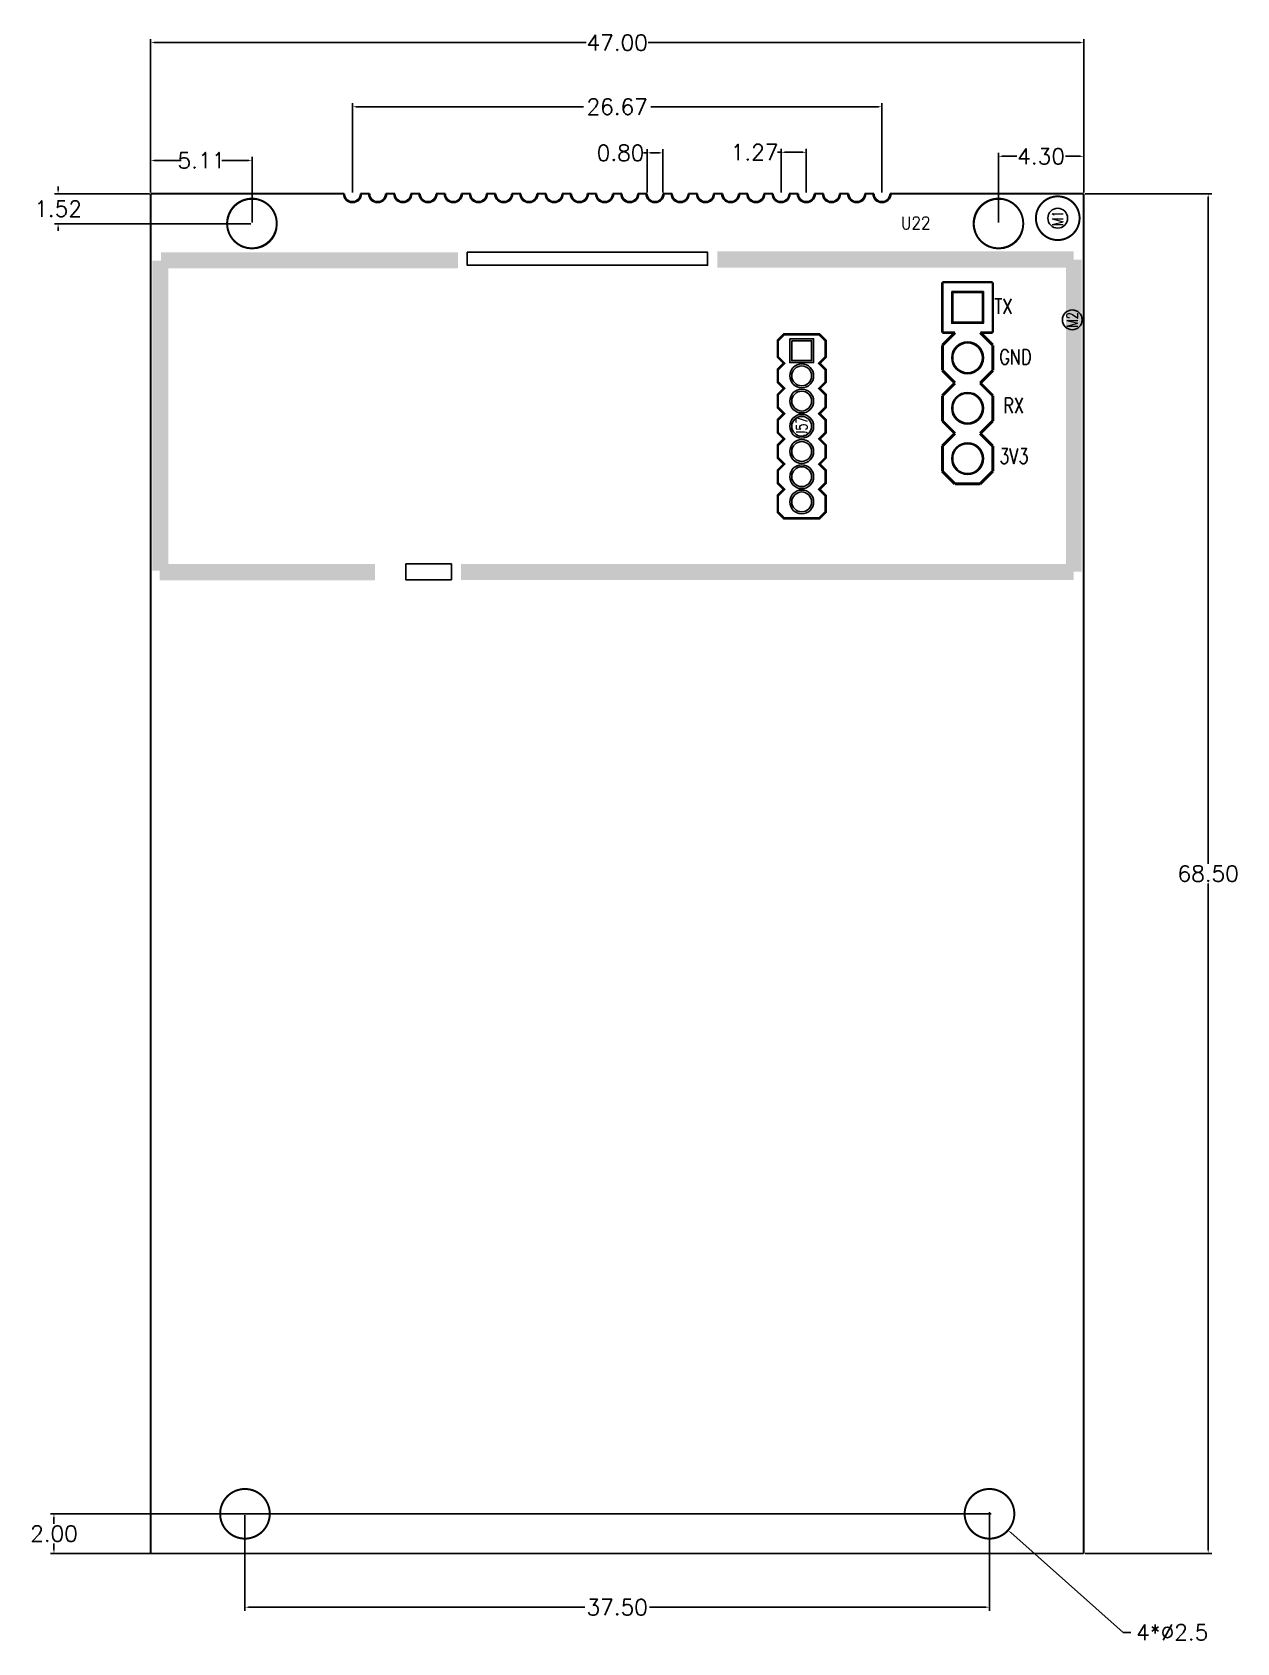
# Model space of a CAD drawing. Extents: x -6 to 54.7, y -4.5 to 76.6.
import ezdxf
from ezdxf.enums import TextEntityAlignment as Align

# ---------------------------------------------------------------- set-up
doc = ezdxf.new("R2010")
doc.units = 0
doc.header["$MEASUREMENT"] = 0
doc.layers.get('0').update_dxf_attribs({"linetype": 'CONTINUOUS'})
doc.layers.get('Defpoints').update_dxf_attribs({"linetype": 'CONTINUOUS'})
for name, color, linetype in [('BG_OUTLINE', 1, 'CONTINUOUS'), ('BG_SILKSCREEN_TOP', 7, 'CONTINUOUS'), ('BG_SOLDERMASK_TOP', 191, 'CONTINUOUS'), ('PG_PASTEMASK_TOP', 11, 'CONTINUOUS'), ('PG_SILKSCREEN_TOP', 7, 'CONTINUOUS'), ('PIN_SOLDERMASK_TOP', 212, 'CONTINUOUS'), ('PIN_TOP', 92, 'CONTINUOUS'), ('RD_SILKSCREEN_TOP', 7, 'CONTINUOUS'), ('RKO_ALL', 253, 'CONTINUOUS')]:
    doc.layers.add(name, color=color, linetype=linetype)
doc.styles.get("Standard").update_dxf_attribs({"font": 'txt', "bigfont": 'AllInOneBig.shx'})
doc.dimstyles.get("Standard").update_dxf_attribs({"dimtxt": 0.18, "dimasz": 0.18, "dimexe": 0.18, "dimexo": 0.0625, "dimgap": 0.09, "dimtad": 0, "dimtih": 1, "dimtoh": 1, "dimdec": 4, "dimzin": 0, "dimdsep": 46, "dimtxsty": 'Standard', "dimcen": 0.09, "dimadec": 0, "dimazin": 0, "dimtfac": 1, "dimtdec": 4, "dimtofl": 0, "dimtmove": 0, "dimatfit": 3, "dimfxl": 1, "dimtolj": 1, "dimtzin": 0, "dimarcsym": 0})

# ---------------------------------------------------------------- blocks, each defined once
blk = doc.blocks.new('*D10')
at = {"color": 0, "linetype": 'Continuous', "lineweight": -2}
for p, q in [((0, 68.562), (0, 70.359)), ((0.18, 70.179), (1.533, 70.179)), ((4.933, 70.179), (3.58, 70.179)), ((5.112, 67.046), (5.112, 70.359))]:
    blk.add_line(p, q, dxfattribs=at)
at = {"color": 0, "linetype": 'Continuous'}
for points in [[(0.18, 70.209), (0.18, 70.149), (0, 70.179)], [(4.933, 70.209), (4.933, 70.149), (5.112, 70.179)]]:
    blk.add_solid(points, dxfattribs=at)
at = {"layer": 'Defpoints', "color": 0, "linetype": 'Continuous'}
for p in [(0, 70.179), (0, 68.5), (5.112, 66.983)]:
    blk.add_point(p, dxfattribs=at)
at = {"color": 0, "linetype": 'Continuous', "insert": (2.556, 70.179), "char_height": 0.8, "attachment_point": 5}
blk.add_mtext('\\A1;5.11', dxfattribs=at)
blk = doc.blocks.new('*D13')
at = {"color": 0, "linetype": 'Continuous', "lineweight": -2}
for p, q in [((42.7, 67.046), (42.7, 70.565)), ((42.88, 70.385), (43.627, 70.385)), ((46.82, 70.385), (46.073, 70.385)), ((47, 68.562), (47, 70.565))]:
    blk.add_line(p, q, dxfattribs=at)
at = {"color": 0, "linetype": 'Continuous'}
for points in [[(42.88, 70.415), (42.88, 70.355), (42.7, 70.385)], [(46.82, 70.415), (46.82, 70.355), (47, 70.385)]]:
    blk.add_solid(points, dxfattribs=at)
at = {"layer": 'Defpoints', "color": 0, "linetype": 'Continuous'}
for p in [(47, 70.385), (47, 68.5), (42.7, 66.983)]:
    blk.add_point(p, dxfattribs=at)
at = {"color": 0, "linetype": 'Continuous', "insert": (44.85, 70.385), "char_height": 0.8, "attachment_point": 5}
blk.add_mtext('\\A1;4.30', dxfattribs=at)
blk = doc.blocks.new('*D15')
at = {"color": 0, "linetype": 'Continuous', "lineweight": -2}
for p, q in [((31.754, 70.588), (31.574, 70.588)), ((31.754, 68.562), (31.754, 70.768)), ((32.844, 70.588), (31.934, 70.588)), ((33.024, 68.562), (33.024, 70.768))]:
    blk.add_line(p, q, dxfattribs=at)
at = {"color": 0, "linetype": 'Continuous'}
for points in [[(31.934, 70.618), (31.934, 70.558), (31.754, 70.588)], [(32.844, 70.618), (32.844, 70.558), (33.024, 70.588)]]:
    blk.add_solid(points, dxfattribs=at)
at = {"layer": 'Defpoints', "color": 0, "linetype": 'Continuous'}
for p in [(31.754, 70.588), (31.754, 68.5), (33.024, 68.5)]:
    blk.add_point(p, dxfattribs=at)
at = {"color": 0, "linetype": 'Continuous', "insert": (30.417, 70.588), "char_height": 0.8, "attachment_point": 5}
blk.add_mtext('\\A1;1.27', dxfattribs=at)
blk = doc.blocks.new('*D16')
at = {"color": 0, "linetype": 'Continuous', "lineweight": -2}
for p, q in [((25.004, 68.562), (25.004, 70.738)), ((25.804, 68.562), (25.804, 70.738)), ((25.004, 70.558), (24.824, 70.558)), ((25.624, 70.558), (25.184, 70.558))]:
    blk.add_line(p, q, dxfattribs=at)
at = {"color": 0, "linetype": 'Continuous'}
for points in [[(25.184, 70.588), (25.184, 70.528), (25.004, 70.558)], [(25.624, 70.588), (25.624, 70.528), (25.804, 70.558)]]:
    blk.add_solid(points, dxfattribs=at)
at = {"layer": 'Defpoints', "color": 0, "linetype": 'Continuous'}
for p in [(25.004, 70.558), (25.004, 68.5), (25.804, 68.5)]:
    blk.add_point(p, dxfattribs=at)
at = {"color": 0, "linetype": 'Continuous', "insert": (23.667, 70.558), "char_height": 0.8, "attachment_point": 5}
blk.add_mtext('\\A1;0.80', dxfattribs=at)
blk = doc.blocks.new('*D17')
at = {"color": 0, "linetype": 'Continuous', "lineweight": -2}
for p, q in [((10.164, 68.562), (10.164, 73.061)), ((36.834, 68.562), (36.834, 73.061)), ((10.344, 72.881), (21.809, 72.881)), ((36.654, 72.881), (25.189, 72.881))]:
    blk.add_line(p, q, dxfattribs=at)
at = {"color": 0, "linetype": 'Continuous'}
for points in [[(10.344, 72.911), (10.344, 72.851), (10.164, 72.881)], [(36.654, 72.911), (36.654, 72.851), (36.834, 72.881)]]:
    blk.add_solid(points, dxfattribs=at)
at = {"layer": 'Defpoints', "color": 0, "linetype": 'Continuous'}
for p in [(36.834, 72.881), (10.164, 68.5), (36.834, 68.5)]:
    blk.add_point(p, dxfattribs=at)
at = {"color": 0, "linetype": 'Continuous', "insert": (23.499, 72.881), "char_height": 0.8, "attachment_point": 5}
blk.add_mtext('\\A1;26.67', dxfattribs=at)
blk = doc.blocks.new('*D18')
at = {"color": 0, "linetype": 'Continuous', "lineweight": -2}
for p, q in [((0, 68.562), (0, 76.291)), ((47, 68.625), (47, 76.291)), ((0.18, 76.111), (21.943, 76.111)), ((46.82, 76.111), (25.057, 76.111))]:
    blk.add_line(p, q, dxfattribs=at)
at = {"color": 0, "linetype": 'Continuous'}
for points in [[(0.18, 76.141), (0.18, 76.081), (0, 76.111)], [(46.82, 76.141), (46.82, 76.081), (47, 76.111)]]:
    blk.add_solid(points, dxfattribs=at)
at = {"layer": 'Defpoints', "color": 0, "linetype": 'Continuous'}
for p in [(47, 76.111), (0, 68.5), (47, 68.562)]:
    blk.add_point(p, dxfattribs=at)
at = {"color": 0, "linetype": 'Continuous', "insert": (23.5, 76.111), "char_height": 0.8, "attachment_point": 5}
blk.add_mtext('\\A1;47.00', dxfattribs=at)
blk = doc.blocks.new('*D19')
at = {"color": 0, "linetype": 'Continuous', "lineweight": -2}
for p, q in [((-0.062, 68.5), (-4.842, 68.5)), ((-4.662, 68.68), (-4.662, 68.86)), ((5.05, 66.983), (-4.842, 66.983)), ((-4.662, 66.803), (-4.662, 66.623))]:
    blk.add_line(p, q, dxfattribs=at)
at = {"color": 0, "linetype": 'Continuous'}
for points in [[(-4.692, 68.68), (-4.632, 68.68), (-4.662, 68.5)], [(-4.692, 66.803), (-4.632, 66.803), (-4.662, 66.983)]]:
    blk.add_solid(points, dxfattribs=at)
at = {"layer": 'Defpoints', "color": 0, "linetype": 'Continuous'}
for p in [(-4.662, 68.5), (0, 68.5), (5.112, 66.983)]:
    blk.add_point(p, dxfattribs=at)
at = {"color": 0, "linetype": 'Continuous', "insert": (-4.662, 67.742), "char_height": 0.8, "attachment_point": 5}
blk.add_mtext('\\A1;1.52', dxfattribs=at)
blk = doc.blocks.new('*D20')
at = {"color": 0, "linetype": 'Continuous', "lineweight": -2}
for p, q in [((47.062, 68.5), (53.446, 68.5)), ((53.266, 68.32), (53.266, 34.74)), ((53.266, 0.18), (53.266, 33.76)), ((47.062, 0), (53.446, 0))]:
    blk.add_line(p, q, dxfattribs=at)
at = {"color": 0, "linetype": 'Continuous'}
for points in [[(53.236, 68.32), (53.296, 68.32), (53.266, 68.5)], [(53.236, 0.18), (53.296, 0.18), (53.266, 0)]]:
    blk.add_solid(points, dxfattribs=at)
at = {"layer": 'Defpoints', "color": 0, "linetype": 'Continuous'}
for p in [(47, 68.5), (47, 0), (53.266, 0)]:
    blk.add_point(p, dxfattribs=at)
at = {"color": 0, "linetype": 'Continuous', "insert": (53.266, 34.25), "char_height": 0.8, "attachment_point": 5}
blk.add_mtext('\\A1;68.50', dxfattribs=at)
blk = doc.blocks.new('*D23')
at = {"color": 0, "linetype": 'Continuous', "lineweight": -2}
for p, q in [((42.188, 2), (-5.048, 2)), ((-4.868, 1.82), (-4.868, 1.49)), ((46.938, 0), (-5.048, 0)), ((-4.868, 0.18), (-4.868, 0.51))]:
    blk.add_line(p, q, dxfattribs=at)
at = {"color": 0, "linetype": 'Continuous'}
for points in [[(-4.898, 1.82), (-4.838, 1.82), (-4.868, 2)], [(-4.898, 0.18), (-4.838, 0.18), (-4.868, 0)]]:
    blk.add_solid(points, dxfattribs=at)
at = {"layer": 'Defpoints', "color": 0, "linetype": 'Continuous'}
for p in [(42.25, 2), (-4.868, 0), (47, 0)]:
    blk.add_point(p, dxfattribs=at)
at = {"color": 0, "linetype": 'Continuous', "insert": (-4.868, 1), "char_height": 0.8, "attachment_point": 5}
blk.add_mtext('\\A1;2.00', dxfattribs=at)
blk = doc.blocks.new('*D24')
at = {"color": 0, "linetype": 'Continuous', "lineweight": -2}
for p, q in [((4.75, 1.938), (4.75, -2.885)), ((42.25, 1.938), (42.25, -2.885)), ((4.93, -2.705), (21.877, -2.705)), ((42.07, -2.705), (25.123, -2.705))]:
    blk.add_line(p, q, dxfattribs=at)
at = {"color": 0, "linetype": 'Continuous'}
for points in [[(4.93, -2.675), (4.93, -2.735), (4.75, -2.705)], [(42.07, -2.675), (42.07, -2.735), (42.25, -2.705)]]:
    blk.add_solid(points, dxfattribs=at)
at = {"layer": 'Defpoints', "color": 0, "linetype": 'Continuous'}
for p in [(4.75, 2), (42.25, 2), (4.75, -2.705)]:
    blk.add_point(p, dxfattribs=at)
at = {"color": 0, "linetype": 'Continuous', "insert": (23.5, -2.705), "char_height": 0.8, "attachment_point": 5}
blk.add_mtext('\\A1;37.50', dxfattribs=at)
blk = doc.blocks.new('*D26')
at = {"color": 0, "linetype": 'Continuous', "lineweight": -2}
for p, q in [((42.16, 2), (42.34, 2)), ((42.25, 1.91), (42.25, 2.09)), ((48.983, -3.973), (43.32, 1.051)), ((49.363, -3.973), (48.983, -3.973))]:
    blk.add_line(p, q, dxfattribs=at)
at = {"color": 0, "linetype": 'Continuous'}
blk.add_solid([(43.34, 1.073), (43.3, 1.029), (43.185, 1.17)], dxfattribs=at)
at = {"layer": 'Defpoints', "color": 0, "linetype": 'Continuous'}
for p in [(41.315, 2.83), (43.185, 1.17)]:
    blk.add_point(p, dxfattribs=at)
at = {"color": 0, "linetype": 'Continuous', "insert": (51.453, -3.973), "char_height": 0.8, "attachment_point": 5}
blk.add_mtext('\\A1;4*%%c2.5', dxfattribs=at)

msp = doc.modelspace()

# ---------------------------------------------------------------- linework, layer by layer
at = {"layer": 'BG_OUTLINE', "const_width": 0.1}
for points in [[(0, 68.5), (0, 0)], [(9.7636, 68.5), (0, 68.5)], [(11.0336, 68.5), (10.5636, 68.5)], [(12.3036, 68.5), (11.8336, 68.5)], [(13.5736, 68.5), (13.1036, 68.5)], [(14.8436, 68.5), (14.3736, 68.5)], [(16.1136, 68.5), (15.6436, 68.5)], [(17.3836, 68.5), (16.9136, 68.5)], [(18.6536, 68.5), (18.1836, 68.5)], [(19.9236, 68.5), (19.4536, 68.5)], [(21.1936, 68.5), (20.7236, 68.5)], [(22.4636, 68.5), (21.9936, 68.5)], [(23.7336, 68.5), (23.2636, 68.5)], [(25.0036, 68.5), (24.5336, 68.5)], [(26.2736, 68.5), (25.8036, 68.5)], [(27.5436, 68.5), (27.0736, 68.5)], [(28.8136, 68.5), (28.3436, 68.5)], [(30.0836, 68.5), (29.6136, 68.5)], [(31.3536, 68.5), (30.8836, 68.5)], [(32.6236, 68.5), (32.1536, 68.5)], [(33.8936, 68.5), (33.4236, 68.5)], [(35.1636, 68.5), (34.6936, 68.5)], [(36.4336, 68.5), (35.9636, 68.5)], [(47, 68.5), (37.2336, 68.5)], [(47, 0), (47, 68.5)], [(0, 0), (47, 0)]]:
    msp.add_lwpolyline(points, dxfattribs=at)
for points in [[(6.35, 67, 1), (3.85, 67, 1), (6.35, 67)], [(43.95, 67, 1), (41.45, 67, 1), (43.95, 67)], [(6, 2, 1), (3.5, 2, 1), (6, 2)], [(43.5, 2, 1), (41, 2, 1), (43.5, 2)]]:
    msp.add_lwpolyline(points, format="xyb", dxfattribs=at)
at = {"layer": 'BG_SILKSCREEN_TOP'}
for points in [[(15.95, 65.55), (15.95, 64.9), (28.05, 64.9), (28.05, 65.55)], [(12.85, 49.85), (12.85, 49.05), (15.15, 49.05), (15.15, 49.85)]]:
    msp.add_lwpolyline(points, close=True, dxfattribs=at)
at = {"layer": 'BG_SOLDERMASK_TOP', "const_width": 0.8}
for points in [[(0.4914, 65.125), (0.4914, 49.525)], [(15.4723, 65.1553), (0.5223, 65.1553)], [(46.4919, 65.1915), (28.5419, 65.1915)], [(46.4977, 65.1721), (46.4977, 49.4721)], [(11.3023, 49.4424), (0.4523, 49.4424)], [(46.4862, 49.4518), (15.6362, 49.4518)]]:
    msp.add_lwpolyline(points, dxfattribs=at)
at = {"layer": 'PG_PASTEMASK_TOP', "const_width": 0.8}
for points in [[(0.4908, 65.1066), (0.4908, 49.5066)], [(15.4717, 65.1369), (0.5217, 65.1369)], [(46.4913, 65.1731), (28.5413, 65.1731)], [(46.4971, 65.1537), (46.4971, 49.4537)], [(11.3017, 49.424), (0.4517, 49.424)], [(46.4856, 49.4334), (15.6356, 49.4334)]]:
    msp.add_lwpolyline(points, dxfattribs=at)
at = {"layer": 'PG_SILKSCREEN_TOP', "const_width": 0.1}
msp.add_lwpolyline([(46.7876, 67.2661, 1), (44.5876, 67.2661, 1), (46.7876, 67.2661)], format="xyb", dxfattribs=at)
at = {"layer": 'PG_SILKSCREEN_TOP'}
for points, const_width in [([(39.8762, 64.0436), (42.4162, 64.0436)], 0.127), ([(39.8762, 64.0436), (39.8762, 61.5036)], 0.127), ([(42.4162, 64.0436), (42.4162, 61.5036)], 0.127), ([(33.682, 61.4195), (33.9995, 61.102), (33.9995, 60.2765), (33.682, 59.959), (33.9995, 59.6415), (33.9995, 59.0065), (33.682, 58.689), (33.9995, 58.3715), (33.9995, 57.7365), (33.682, 57.419), (33.9995, 57.1015), (33.9995, 56.4665), (33.682, 56.149), (33.9995, 55.8315), (33.9995, 55.1965), (33.682, 54.879), (33.9995, 54.5615), (33.9995, 53.9265), (33.682, 53.609), (33.9995, 53.2915), (33.9995, 52.466), (33.682, 52.1485), (31.904, 52.1485), (31.5865, 52.466), (31.5865, 53.2915), (31.904, 53.609), (31.5865, 53.9265), (31.5865, 54.5615), (31.904, 54.879), (31.5865, 55.1965), (31.5865, 55.8315), (31.904, 56.149), (31.5865, 56.4665), (31.5865, 57.1015), (31.904, 57.419), (31.5865, 57.7365), (31.5865, 58.3715), (31.904, 58.689), (31.5865, 59.0065), (31.5865, 59.6415), (31.904, 59.959), (31.5865, 60.2765), (31.5865, 61.102), (31.904, 61.4195), (33.682, 61.4195)], 0.127), ([(40.5112, 61.5036), (39.8762, 60.8686)], 0.1524), ([(39.8762, 60.8686), (39.8762, 59.5986)], 0.1524), ([(39.8762, 61.5036), (40.5112, 61.5036)], 0.127), ([(41.7812, 61.5036), (42.4162, 60.8686)], 0.1524), ([(41.7812, 61.5036), (42.4162, 61.5036)], 0.127), ([(42.4162, 60.8686), (42.4162, 59.5986)], 0.1524), ([(39.8762, 59.5986), (40.5112, 58.9636)], 0.1524), ([(42.4162, 59.5986), (41.7812, 58.9636)], 0.1524), ([(40.5112, 58.9636), (39.8762, 58.3286)], 0.1524), ([(41.7812, 58.9636), (42.4162, 58.3286)], 0.1524), ([(39.8762, 58.3286), (39.8762, 57.0586)], 0.1524), ([(42.4162, 58.3286), (42.4162, 57.0586)], 0.1524), ([(39.8762, 57.0586), (40.5112, 56.4236)], 0.1524), ([(42.4162, 57.0586), (41.7812, 56.4236)], 0.1524), ([(40.5112, 56.4236), (39.8762, 55.7886)], 0.1524), ([(41.7812, 56.4236), (42.4162, 55.7886)], 0.1524), ([(39.8762, 55.7886), (39.8762, 54.5186)], 0.1524), ([(42.4162, 55.7886), (42.4162, 54.5186)], 0.1524), ([(39.8762, 54.5186), (40.5112, 53.8836)], 0.1524), ([(42.4162, 54.5186), (41.7812, 53.8836)], 0.1524), ([(40.5129, 53.8909), (41.7829, 53.8909)], 0.1524)]:
    msp.add_lwpolyline(points, dxfattribs=dict(at, const_width=const_width))
at = {"layer": 'PIN_SOLDERMASK_TOP'}
for points in [[(40.3462, 63.5736), (41.9462, 63.5736), (41.9462, 61.9736), (40.3462, 61.9736)], [(32.193, 61.194), (33.393, 61.194), (33.393, 59.994), (32.193, 59.994)]]:
    msp.add_lwpolyline(points, close=True, dxfattribs=at)
for centre, radius in [((45.6876, 67.2661), 0.5), ((46.4197, 62.1467), 0.5), ((41.1462, 60.2336), 0.8), ((32.793, 59.324), 0.6), ((32.793, 58.054), 0.6), ((41.1462, 57.6936), 0.8), ((32.793, 56.784), 0.6), ((32.793, 55.514), 0.6), ((41.1462, 55.1536), 0.8), ((32.793, 54.244), 0.6), ((32.793, 52.974), 0.6)]:
    msp.add_circle(centre, radius, dxfattribs=at)
for centre in [(10.1636, 68.5), (11.4336, 68.5), (12.7036, 68.5), (13.9736, 68.5), (15.2436, 68.5), (16.5136, 68.5), (17.7836, 68.5), (19.0536, 68.5), (20.3236, 68.5), (21.5936, 68.5), (22.8636, 68.5), (24.1336, 68.5), (25.4036, 68.5), (26.6736, 68.5), (27.9436, 68.5), (29.2136, 68.5), (30.4836, 68.5), (31.7536, 68.5), (33.0236, 68.5), (34.2936, 68.5), (35.5636, 68.5), (36.8336, 68.5)]:
    msp.add_arc(centre, 0.45, 180, 0, dxfattribs=at)
at = {"layer": 'PIN_TOP'}
for points in [[(40.3962, 63.5236), (41.8962, 63.5236), (41.8962, 62.0236), (40.3962, 62.0236)], [(32.293, 61.094), (33.293, 61.094), (33.293, 60.094), (32.293, 60.094)]]:
    msp.add_lwpolyline(points, close=True, dxfattribs=at)
for centre, radius in [((45.6876, 67.2661), 0.5), ((46.4197, 62.1467), 0.5), ((41.1462, 60.2336), 0.75), ((32.793, 59.324), 0.5), ((32.793, 58.054), 0.5), ((41.1462, 57.6936), 0.75), ((32.793, 56.784), 0.5), ((32.793, 55.514), 0.5), ((41.1462, 55.1536), 0.75), ((32.793, 54.244), 0.5), ((32.793, 52.974), 0.5)]:
    msp.add_circle(centre, radius, dxfattribs=at)
for centre in [(10.1636, 68.5), (11.4336, 68.5), (12.7036, 68.5), (13.9736, 68.5), (15.2436, 68.5), (16.5136, 68.5), (17.7836, 68.5), (19.0536, 68.5), (20.3236, 68.5), (21.5936, 68.5), (22.8636, 68.5), (24.1336, 68.5), (25.4036, 68.5), (26.6736, 68.5), (27.9436, 68.5), (29.2136, 68.5), (30.4836, 68.5), (31.7536, 68.5), (33.0236, 68.5), (34.2936, 68.5), (35.5636, 68.5), (36.8336, 68.5)]:
    msp.add_arc(centre, 0.4, 180, 0, dxfattribs=at)
at = {"layer": 'RKO_ALL'}
for points in [[(6.3625, 66.9834, 1), (3.8625, 66.9834, 1)], [(43.9625, 66.9834, 1), (41.4625, 66.9834, 1)]]:
    msp.add_lwpolyline(points, format="xyb", close=True, dxfattribs=at)

# ---------------------------------------------------------------- texts
at = {"layer": 'BG_SILKSCREEN_TOP', "width": 0.776316}
for s, p in [('TX', (42.5, 62.45)), ('GND', (42.75, 59.9)), ('RX', (42.95, 57.45)), ('3V3', (42.75, 54.9))]:
    msp.add_text(s, height=0.76, dxfattribs=at).set_placement(p)
at = {"layer": 'RD_SILKSCREEN_TOP', "width": 0.88}
msp.add_text('U22', height=0.635, dxfattribs=at).set_placement((37.7924, 66.706))
at = {"layer": 'RD_SILKSCREEN_TOP', "width": 0.731834}
for s, p in [('M1', (45.9676, 67.2659)), ('M2', (46.6997, 62.1465)), ('J57', (33.073, 56.7838))]:
    msp.add_text(s, height=0.5601, rotation=90, dxfattribs=at).set_placement(p, align=Align.CENTER)

# ---------------------------------------------------------------- dimensions: what is measured, and where the dimension line sits
at = {"linetype": 'Continuous'}
for base, p1, p2, override, picture, middle in [((47, 76.11088), (0, 68.5), (47, 68.5625), {"dimtxt": 0.8, "dimdec": 2}, '*D18', (23.5, 76.11088)), ((36.8336, 72.88133), (10.1636, 68.5), (36.8336, 68.5), {"dimtxt": 0.8, "dimdec": 2}, '*D17', (23.4986, 72.88133)), ((0, 70.17915), (5.1125, 66.9834), (0, 68.5), {"dimtxt": 0.8, "dimdec": 2, "dimrnd": 0}, '*D10', (2.55625, 70.17915)), ((25.0036, 70.55811), (25.8036, 68.5), (25.0036, 68.5), {"dimtxt": 0.8, "dimdec": 2}, '*D16', (23.66693, 70.55811)), ((31.7536, 70.58841), (33.0236, 68.5), (31.7536, 68.5), {"dimtxt": 0.8, "dimdec": 2}, '*D15', (30.41693, 70.58841)), ((47, 70.38491), (42.7, 66.9834), (47, 68.5), {"dimtxt": 0.8, "dimdec": 2}, '*D13', (44.85, 70.38491)), ((4.75, -2.70472), (42.25, 2), (4.75, 2), {"dimtxt": 0.8, "dimdec": 2}, '*D24', (23.5, -2.70472))]:
    dim = msp.add_linear_dim(base=base, p1=p1, p2=p2, dimstyle='Standard', override=override, dxfattribs=at)
    dim.commit()
    dim.dimension.update_dxf_attribs({"geometry": picture, "text_midpoint": middle})
for base, p1, p2, picture, middle in [((-4.66221, 68.5), (5.1125, 66.9834), (0, 68.5), '*D19', (-4.66221, 67.7417)), ((53.26559, 0), (47, 68.5), (47, 0), '*D20', (53.26559, 34.25))]:
    dim = msp.add_linear_dim(base=base, p1=p1, p2=p2, angle=90, dimstyle='Standard', override={"dimtxt": 0.8, "dimdec": 2}, dxfattribs=at)
    dim.commit()
    dim.dimension.update_dxf_attribs({"geometry": picture, "text_midpoint": middle})
dim = msp.add_diameter_dim_2p(p1=(41.3149, 2.82952), p2=(43.1851, 1.17048), text='4*%%c2.5', dimstyle='Standard', override={"dimtxt": 0.8}, dxfattribs=at)
dim.commit()
dim.dimension.update_dxf_attribs({"geometry": '*D26', "text_midpoint": (51.45286, -3.97266), "dimtype": 163})
dim = msp.add_linear_dim(base=(-4.86769, 0), p1=(42.25, 2), p2=(47, 0), angle=90, dimstyle='Standard', override={"dimtxt": 0.8, "dimdec": 2}, dxfattribs=at)
dim.commit()
dim.dimension.update_dxf_attribs({"geometry": '*D23', "text_midpoint": (-4.86769, 1), "dimtype": 160})

doc.saveas('drawing.dxf')
